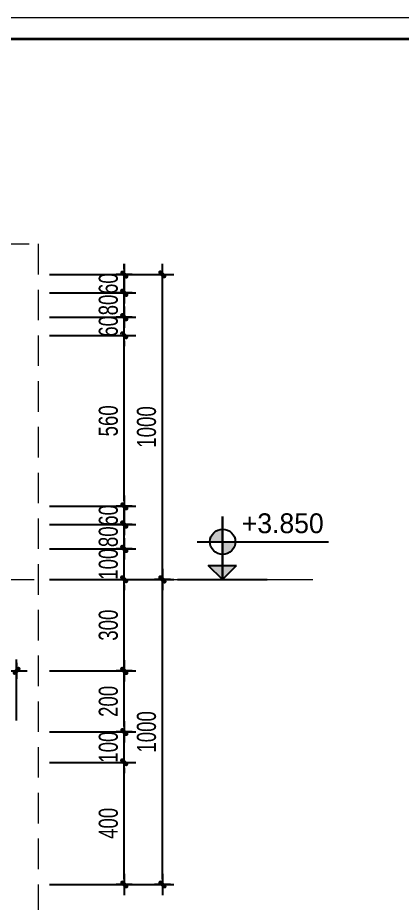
# Model space of a CAD drawing. Header units: inches. Extents: x 88947 to 296847, y 35049 to 161062.
# Drawn here: x 215773 to 217033, y 74058 to 76963 of the extents above; entities that cross this region are included whole.
import ezdxf

# ---------------------------------------------------------------- set-up
doc = ezdxf.new("R2010")
doc.units = ezdxf.units.IN
doc.header["$MEASUREMENT"] = 0
doc.header["$PDMODE"] = 1
for name, pattern in [('ACAD_ISO03W100', [30, 12, -18]), ('CENTER', [50.8, 31.75, -6.35, 6.35, -6.35]), ('DASHED', [0.75, 0.5, -0.25])]:
    doc.linetypes.add(name, pattern=pattern)
for name, color, linetype, lineweight in [('A-Dims', 145, 'Continuous', 25), ('A-Text', 30, 'Continuous', 9), ('A-Wall', 2, 'Continuous', 35), ('DIM', 7, 'Continuous', 25), ('KHUNG 2', 144, 'Continuous', 18), ('TRUC', 252, 'ACAD_ISO03W100', 13)]:
    doc.layers.add(name, color=color, linetype=linetype, lineweight=lineweight)
doc.styles.add('FRANKO', font='VFRANKO.TTF')
doc.styles.add('TEXT', font='VHELVCN.TTF')
doc.styles.add('VNI-HELVE-CONDENSE', font='VNARIAL.TTF', dxfattribs={"width": 0.7})
doc.dimstyles.new('TAS-50', dxfattribs={"dimscale": 25, "dimtxt": 2.5, "dimasz": 0.7, "dimexe": 1.5, "dimexo": 1.5, "dimgap": 0.8, "dimtad": 1, "dimdec": 0, "dimzin": 3, "dimdsep": 46, "dimtxsty": 'VNI-HELVE-CONDENSE', "dimblk": 'TICK', "dimcen": 2.5, "dimclrt": 71, "dimazin": 2, "dimtfac": 0.75, "dimtdec": 0, "dimtix": 1, "dimtmove": 2, "dimatfit": 2, "dimldrblk": 'TICK123', "dimfxl": 1.5, "dimtolj": 1, "dimtzin": 0, "dimarcsym": 0})

# ---------------------------------------------------------------- blocks, each defined once
blk = doc.blocks.new('khung ten')
at = {"layer": 'A-Wall', "ltscale": 0.7}
blk.add_lwpolyline([(267204.1, -219099.4), (305804.1, -219099.4), (305804.1, -190799.4), (267204.1, -190799.4)], close=True, dxfattribs=at)
at = {"layer": 'KHUNG 2', "ltscale": 0.7}
blk.add_lwpolyline([(267004.1, -219299.4), (306004.1, -219299.4), (306004.1, -190599.4), (267004.1, -190599.4)], close=True, dxfattribs=at)
blk = doc.blocks.new('TICK')
at = {"layer": 'A-Dims', "color": 1}
for p, q in [((-2, 0), (2, 0)), ((0, 1.5), (0, -1.5))]:
    blk.add_line(p, q, dxfattribs=at)
at = {"layer": 'A-Dims', "color": 1, "const_width": 0.788}
blk.add_lwpolyline([(-0.33, -0.35), (0.38, 0.38)], dxfattribs=at)
at = {"layer": 'A-Dims', "color": 1, "const_width": 0.394}
for points in [[(0.24, 0.52, -0.414214), (0.52, 0.52, -1)], [(0.52, 0.52, -0.414214), (0.52, 0.24, -1)], [(-0.47, -0.21, 0.414214), (-0.47, -0.49, 1)], [(-0.47, -0.49, 0.414214), (-0.19, -0.49, 1)]]:
    blk.add_lwpolyline(points, format="xyb", dxfattribs=at)
blk = doc.blocks.new('*D1441')
at = {"layer": 'Defpoints', "color": 0}
for p in [(215840.1, 74520.5), (216122.2, 74520.5), (215840.1, 74120.5)]:
    blk.add_point(p, dxfattribs=at)
at = {"layer": 'DIM', "color": 0, "lineweight": -2}
for p, q in [((215877.6, 74520.5), (216159.7, 74520.5)), ((216122.2, 74138), (216122.2, 74503)), ((215877.6, 74120.5), (216159.7, 74120.5))]:
    blk.add_line(p, q, dxfattribs=at)
at = {"layer": 'DIM', "color": 0, "lineweight": -2, "xscale": 17.5, "yscale": 17.5, "zscale": 17.5}
for p, rotation in [((216122.2, 74520.5), 90), ((216122.2, 74120.5), 270)]:
    blk.add_blockref('TICK', p, dxfattribs=dict(at, rotation=rotation))
at = {"layer": 'DIM', "color": 71, "insert": (216070.3, 74320.5), "char_height": 62.5, "attachment_point": 5, "rotation": 90, "style": 'VNI-HELVE-CONDENSE'}
blk.add_mtext('\\A1;400', dxfattribs=at)
blk = doc.blocks.new('TICK123')
at = {"layer": 'A-Dims', "color": 1}
blk.add_lwpolyline([(0.05, 0, 0, 0.84, 0), (-2.11, 0, 8.4, 8.4, 0)], format="xyseb", dxfattribs=at)
blk = doc.blocks.new('*D1442')
at = {"layer": 'Defpoints', "color": 0}
for p in [(215840.1, 75120.5), (216122.2, 75120.5), (215840.1, 74820.5)]:
    blk.add_point(p, dxfattribs=at)
at = {"layer": 'DIM', "color": 0, "lineweight": -2}
for p, q in [((215877.6, 75120.5), (216159.7, 75120.5)), ((216122.2, 74838), (216122.2, 75103)), ((215877.6, 74820.5), (216159.7, 74820.5))]:
    blk.add_line(p, q, dxfattribs=at)
at = {"layer": 'DIM', "color": 0, "lineweight": -2, "xscale": 17.5, "yscale": 17.5, "zscale": 17.5}
for p, rotation in [((216122.2, 75120.5), 90), ((216122.2, 74820.5), 270)]:
    blk.add_blockref('TICK', p, dxfattribs=dict(at, rotation=rotation))
at = {"layer": 'DIM', "color": 71, "insert": (216070.2, 74970.5), "char_height": 62.5, "attachment_point": 5, "rotation": 90, "style": 'VNI-HELVE-CONDENSE'}
blk.add_mtext('\\A1;300', dxfattribs=at)
blk = doc.blocks.new('*D1443')
at = {"layer": 'Defpoints', "color": 0}
for p in [(215840.1, 75220.5), (216122.2, 75220.5), (215840.1, 75120.5)]:
    blk.add_point(p, dxfattribs=at)
at = {"layer": 'DIM', "color": 0, "lineweight": -2}
for p, q in [((216122.2, 75238), (216122.2, 75255.5)), ((215877.6, 75220.5), (216159.7, 75220.5)), ((216122.2, 75120.5), (216122.2, 75220.5)), ((215877.6, 75120.5), (216159.7, 75120.5)), ((216122.2, 75103), (216122.2, 75085.5))]:
    blk.add_line(p, q, dxfattribs=at)
at = {"layer": 'DIM', "color": 0, "lineweight": -2, "xscale": 17.5, "yscale": 17.5, "zscale": 17.5}
for p, rotation in [((216122.2, 75220.5), 270), ((216122.2, 75120.5), 90)]:
    blk.add_blockref('TICK', p, dxfattribs=dict(at, rotation=rotation))
at = {"layer": 'DIM', "color": 71, "insert": (216070.3, 75170.5), "char_height": 62.5, "attachment_point": 5, "rotation": 90, "style": 'VNI-HELVE-CONDENSE'}
blk.add_mtext('\\A1;100', dxfattribs=at)
blk = doc.blocks.new('*D1444')
at = {"layer": 'Defpoints', "color": 0}
for p in [(215840.1, 75300.5), (216122.2, 75300.5), (215840.1, 75220.5)]:
    blk.add_point(p, dxfattribs=at)
at = {"layer": 'DIM', "color": 0, "lineweight": -2}
for p, q in [((216122.2, 75318), (216122.2, 75335.5)), ((215877.6, 75300.5), (216159.7, 75300.5)), ((216122.2, 75220.5), (216122.2, 75300.5)), ((215877.6, 75220.5), (216159.7, 75220.5)), ((216122.2, 75203), (216122.2, 75185.5))]:
    blk.add_line(p, q, dxfattribs=at)
at = {"layer": 'DIM', "color": 0, "lineweight": -2, "xscale": 17.5, "yscale": 17.5, "zscale": 17.5}
for p, rotation in [((216122.2, 75300.5), 270), ((216122.2, 75220.5), 90)]:
    blk.add_blockref('TICK', p, dxfattribs=dict(at, rotation=rotation))
at = {"layer": 'DIM', "color": 71, "insert": (216070.3, 75260.5), "char_height": 62.5, "attachment_point": 5, "rotation": 90, "style": 'VNI-HELVE-CONDENSE'}
blk.add_mtext('\\A1;80', dxfattribs=at)
blk = doc.blocks.new('*D1445')
at = {"layer": 'Defpoints', "color": 0}
for p in [(215840.1, 75360.5), (216122.2, 75360.5), (215840.1, 75300.5)]:
    blk.add_point(p, dxfattribs=at)
at = {"layer": 'DIM', "color": 0, "lineweight": -2}
for p, q in [((216122.2, 75378), (216122.2, 75395.5)), ((215877.6, 75360.5), (216159.7, 75360.5)), ((216122.2, 75300.5), (216122.2, 75360.5)), ((215877.6, 75300.5), (216159.7, 75300.5)), ((216122.2, 75283), (216122.2, 75265.5))]:
    blk.add_line(p, q, dxfattribs=at)
at = {"layer": 'DIM', "color": 0, "lineweight": -2, "xscale": 17.5, "yscale": 17.5, "zscale": 17.5}
for p, rotation in [((216122.2, 75360.5), 270), ((216122.2, 75300.5), 90)]:
    blk.add_blockref('TICK', p, dxfattribs=dict(at, rotation=rotation))
at = {"layer": 'DIM', "color": 71, "insert": (216070.3, 75330.5), "char_height": 62.5, "attachment_point": 5, "rotation": 90, "style": 'VNI-HELVE-CONDENSE'}
blk.add_mtext('\\A1;60', dxfattribs=at)
blk = doc.blocks.new('*D1446')
at = {"layer": 'Defpoints', "color": 0}
for p in [(215840.1, 75920.5), (216122.2, 75920.5), (215840.1, 75360.5)]:
    blk.add_point(p, dxfattribs=at)
at = {"layer": 'DIM', "color": 0, "lineweight": -2}
for p, q in [((215877.6, 75920.5), (216159.7, 75920.5)), ((216122.2, 75378), (216122.2, 75903)), ((215877.6, 75360.5), (216159.7, 75360.5))]:
    blk.add_line(p, q, dxfattribs=at)
at = {"layer": 'DIM', "color": 0, "lineweight": -2, "xscale": 17.5, "yscale": 17.5, "zscale": 17.5}
for p, rotation in [((216122.2, 75920.5), 90), ((216122.2, 75360.5), 270)]:
    blk.add_blockref('TICK', p, dxfattribs=dict(at, rotation=rotation))
at = {"layer": 'DIM', "color": 71, "insert": (216070.3, 75640.5), "char_height": 62.5, "attachment_point": 5, "rotation": 90, "style": 'VNI-HELVE-CONDENSE'}
blk.add_mtext('\\A1;560', dxfattribs=at)
blk = doc.blocks.new('*D1447')
at = {"layer": 'Defpoints', "color": 0}
for p in [(215840.1, 75980.5), (216122.2, 75980.5), (215840.1, 75920.5)]:
    blk.add_point(p, dxfattribs=at)
at = {"layer": 'DIM', "color": 0, "lineweight": -2}
for p, q in [((216122.2, 75998), (216122.2, 76015.5)), ((215877.6, 75980.5), (216159.7, 75980.5)), ((216122.2, 75920.5), (216122.2, 75980.5)), ((215877.6, 75920.5), (216159.7, 75920.5)), ((216122.2, 75903), (216122.2, 75885.5))]:
    blk.add_line(p, q, dxfattribs=at)
at = {"layer": 'DIM', "color": 0, "lineweight": -2, "xscale": 17.5, "yscale": 17.5, "zscale": 17.5}
for p, rotation in [((216122.2, 75980.5), 270), ((216122.2, 75920.5), 90)]:
    blk.add_blockref('TICK', p, dxfattribs=dict(at, rotation=rotation))
at = {"layer": 'DIM', "color": 71, "insert": (216070.3, 75950.5), "char_height": 62.5, "attachment_point": 5, "rotation": 90, "style": 'VNI-HELVE-CONDENSE'}
blk.add_mtext('\\A1;60', dxfattribs=at)
blk = doc.blocks.new('*D1448')
at = {"layer": 'Defpoints', "color": 0}
for p in [(215840.1, 76060.5), (216122.2, 76060.5), (215840.1, 75980.5)]:
    blk.add_point(p, dxfattribs=at)
at = {"layer": 'DIM', "color": 0, "lineweight": -2}
for p, q in [((216122.2, 76078), (216122.2, 76095.5)), ((215877.6, 76060.5), (216159.7, 76060.5)), ((216122.2, 75980.5), (216122.2, 76060.5)), ((215877.6, 75980.5), (216159.7, 75980.5)), ((216122.2, 75963), (216122.2, 75945.5))]:
    blk.add_line(p, q, dxfattribs=at)
at = {"layer": 'DIM', "color": 0, "lineweight": -2, "xscale": 17.5, "yscale": 17.5, "zscale": 17.5}
for p, rotation in [((216122.2, 76060.5), 270), ((216122.2, 75980.5), 90)]:
    blk.add_blockref('TICK', p, dxfattribs=dict(at, rotation=rotation))
at = {"layer": 'DIM', "color": 71, "insert": (216070.3, 76020.5), "char_height": 62.5, "attachment_point": 5, "rotation": 90, "style": 'VNI-HELVE-CONDENSE'}
blk.add_mtext('\\A1;80', dxfattribs=at)
blk = doc.blocks.new('*D1449')
at = {"layer": 'Defpoints', "color": 0}
for p in [(215840.1, 76120.5), (216122.2, 76120.5), (215840.1, 76060.5)]:
    blk.add_point(p, dxfattribs=at)
at = {"layer": 'DIM', "color": 0, "lineweight": -2}
for p, q in [((216122.2, 76138), (216122.2, 76155.5)), ((215877.6, 76120.5), (216159.7, 76120.5)), ((216122.2, 76060.5), (216122.2, 76120.5)), ((215877.6, 76060.5), (216159.7, 76060.5)), ((216122.2, 76043), (216122.2, 76025.5))]:
    blk.add_line(p, q, dxfattribs=at)
at = {"layer": 'DIM', "color": 0, "lineweight": -2, "xscale": 17.5, "yscale": 17.5, "zscale": 17.5}
for p, rotation in [((216122.2, 76120.5), 270), ((216122.2, 76060.5), 90)]:
    blk.add_blockref('TICK', p, dxfattribs=dict(at, rotation=rotation))
at = {"layer": 'DIM', "color": 71, "insert": (216070.3, 76090.5), "char_height": 62.5, "attachment_point": 5, "rotation": 90, "style": 'VNI-HELVE-CONDENSE'}
blk.add_mtext('\\A1;60', dxfattribs=at)
blk = doc.blocks.new('*D1450')
at = {"layer": 'Defpoints', "color": 0}
for p in [(215840.1, 76120.5), (216247.2, 76120.5), (215840.1, 75120.5)]:
    blk.add_point(p, dxfattribs=at)
at = {"layer": 'DIM', "color": 0, "lineweight": -2}
for p, q in [((215877.6, 76120.5), (216284.7, 76120.5)), ((216247.2, 75138), (216247.2, 76103)), ((215877.6, 75120.5), (216284.7, 75120.5))]:
    blk.add_line(p, q, dxfattribs=at)
at = {"layer": 'DIM', "color": 0, "lineweight": -2, "xscale": 17.5, "yscale": 17.5, "zscale": 17.5}
for p, rotation in [((216247.2, 76120.5), 90), ((216247.2, 75120.5), 270)]:
    blk.add_blockref('TICK', p, dxfattribs=dict(at, rotation=rotation))
at = {"layer": 'DIM', "color": 71, "insert": (216195.3, 75620.5), "char_height": 62.5, "attachment_point": 5, "rotation": 90, "style": 'VNI-HELVE-CONDENSE'}
blk.add_mtext('\\A1;1000', dxfattribs=at)
blk = doc.blocks.new('A$C688775B1')
h = blk.add_hatch(color=256)
h.paths.add_polyline_path([(332.2, 278.2), (332.2, 371.7, 0.414214), (238.7, 278.2)])
h.paths.add_polyline_path([(332.2, 278.2), (332.2, 184.7, 0.414214), (425.7, 278.2)])
h = blk.add_hatch(color=256)
h.paths.add_polyline_path([(433.6, 103.9), (329.8, 103.9), (329.8, 0)])
h.paths.add_polyline_path([(329.8, 103.9), (225.9, 103.9), (329.8, 0)])
for p, q in [((332.2, 465.2), (329.8, 0)), ((329.8, 0), (332.2, 465.2)), ((145.2, 278.2), (1113.8, 278.2)), ((329.8, 0), (225.9, 103.9)), ((225.9, 103.9), (433.6, 103.9)), ((329.8, 0), (433.6, 103.9)), ((0, 0), (659.5, 0))]:
    blk.add_line(p, q)
blk.add_circle((332.2, 278.2), 93.5)
at = {"style": 'TEXT'}
blk.add_attdef('CAO ÑOÄ', (473.8, 342), '', height=170, dxfattribs=at)
blk = doc.blocks.new('*D2862')
at = {"layer": 'Defpoints', "color": 0}
for p in [(215769.1, 74820.5), (215469.1, 74620.5), (215769.1, 74620.5)]:
    blk.add_point(p, dxfattribs=at)
at = {"layer": 'DIM', "color": 0, "lineweight": -2}
for p, q in [((215469.1, 74658), (215469.1, 74858)), ((215769.1, 74658), (215769.1, 74858)), ((215486.6, 74820.5), (215751.6, 74820.5))]:
    blk.add_line(p, q, dxfattribs=at)
at = {"layer": 'DIM', "color": 0, "lineweight": -2, "xscale": 17.5, "yscale": 17.5, "zscale": 17.5, "rotation": 180}
blk.add_blockref('TICK', (215469.1, 74820.5), dxfattribs=at)
at = {"layer": 'DIM', "color": 0, "lineweight": -2, "xscale": 17.5, "yscale": 17.5, "zscale": 17.5}
blk.add_blockref('TICK', (215769.1, 74820.5), dxfattribs=at)
at = {"layer": 'DIM', "color": 71, "insert": (215619.1, 74872.4), "char_height": 62.5, "attachment_point": 5, "style": 'VNI-HELVE-CONDENSE'}
blk.add_mtext('\\A1;300', dxfattribs=at)
blk = doc.blocks.new('*D1847')
at = {"layer": 'Defpoints', "color": 0}
for p in [(215840.1, 74620.5), (216122.2, 74620.5), (215840.1, 74520.5)]:
    blk.add_point(p, dxfattribs=at)
at = {"layer": 'DIM', "color": 0, "lineweight": -2}
for p, q in [((216122.2, 74638), (216122.2, 74655.5)), ((215877.6, 74620.5), (216159.7, 74620.5)), ((216122.2, 74520.5), (216122.2, 74620.5)), ((215877.6, 74520.5), (216159.7, 74520.5)), ((216122.2, 74503), (216122.2, 74485.5))]:
    blk.add_line(p, q, dxfattribs=at)
at = {"layer": 'DIM', "color": 0, "lineweight": -2, "xscale": 17.5, "yscale": 17.5, "zscale": 17.5}
for p, rotation in [((216122.2, 74620.5), 270), ((216122.2, 74520.5), 90)]:
    blk.add_blockref('TICK', p, dxfattribs=dict(at, rotation=rotation))
at = {"layer": 'DIM', "color": 71, "insert": (216070.3, 74570.5), "char_height": 62.5, "attachment_point": 5, "rotation": 90, "style": 'VNI-HELVE-CONDENSE'}
blk.add_mtext('\\A1;100', dxfattribs=at)
blk = doc.blocks.new('*D1848')
at = {"layer": 'Defpoints', "color": 0}
for p in [(215840.1, 74820.5), (216122.2, 74820.5), (215840.1, 74620.5)]:
    blk.add_point(p, dxfattribs=at)
at = {"layer": 'DIM', "color": 0, "lineweight": -2}
for p, q in [((215877.6, 74820.5), (216159.7, 74820.5)), ((216122.2, 74638), (216122.2, 74803)), ((215877.6, 74620.5), (216159.7, 74620.5))]:
    blk.add_line(p, q, dxfattribs=at)
at = {"layer": 'DIM', "color": 0, "lineweight": -2, "xscale": 17.5, "yscale": 17.5, "zscale": 17.5}
for p, rotation in [((216122.2, 74820.5), 90), ((216122.2, 74620.5), 270)]:
    blk.add_blockref('TICK', p, dxfattribs=dict(at, rotation=rotation))
at = {"layer": 'DIM', "color": 71, "insert": (216070.3, 74720.5), "char_height": 62.5, "attachment_point": 5, "rotation": 90, "style": 'VNI-HELVE-CONDENSE'}
blk.add_mtext('\\A1;200', dxfattribs=at)
blk = doc.blocks.new('*D1849')
at = {"layer": 'Defpoints', "color": 0}
for p in [(215965.1, 75120.5), (216247.2, 75120.5), (215965.1, 74120.5)]:
    blk.add_point(p, dxfattribs=at)
at = {"layer": 'DIM', "color": 0, "lineweight": -2}
for p, q in [((216002.6, 75120.5), (216284.7, 75120.5)), ((216247.2, 74138), (216247.2, 75103)), ((216002.6, 74120.5), (216284.7, 74120.5))]:
    blk.add_line(p, q, dxfattribs=at)
at = {"layer": 'DIM', "color": 0, "lineweight": -2, "xscale": 17.5, "yscale": 17.5, "zscale": 17.5}
for p, rotation in [((216247.2, 75120.5), 90), ((216247.2, 74120.5), 270)]:
    blk.add_blockref('TICK', p, dxfattribs=dict(at, rotation=rotation))
at = {"layer": 'DIM', "color": 71, "insert": (216195.3, 74620.5), "char_height": 62.5, "attachment_point": 5, "rotation": 90, "style": 'VNI-HELVE-CONDENSE'}
blk.add_mtext('\\A1;1000', dxfattribs=at)

msp = doc.modelspace()

# ---------------------------------------------------------------- linework, layer by layer
at = {"layer": 'KHUNG 2', "linetype": 'DASHED', "ltscale": 200}
msp.add_lwpolyline([(213610.8, 76220.5), (215840.1, 76220.5), (215840.1, 74031.4), (213610.8, 74031.4)], close=True, dxfattribs=at)
at = {"layer": 'TRUC', "linetype": 'CENTER', "ltscale": 10}
msp.add_lwpolyline([(213477.4, 75120.5), (216739.6, 75120.5)], dxfattribs=at)

# ---------------------------------------------------------------- block references
at = {"layer": 'A-Text', "xscale": 0.3535714285681024, "yscale": 0.3535714286845177, "zscale": 0.3535714286832132}
msp.add_blockref('khung ten', (114049.4, 144353.1), dxfattribs=at)
at = {"layer": 'DIM'}
ref = msp.add_blockref('A$C688775B1', (216297.2, 75120.5), dxfattribs=dict(at, xscale=0.4437869822431821, yscale=0.4437869822431821, zscale=0.4437869822485207))
ref.add_attrib('CAO ÑOÄ', '+3.850', (216507.4, 75272.2), dxfattribs={"layer": '0', "height": 65, "style": 'FRANKO'})

# ---------------------------------------------------------------- dimensions: what is measured, and where the dimension line sits
for base, p1, p2, picture, middle in [((216122.2, 76120.5), (215840.1, 76060.5), (215840.1, 76120.5), '*D1449', (216070.3, 76090.5)), ((216247.2, 76120.5), (215840.1, 75120.5), (215840.1, 76120.5), '*D1450', (216195.3, 75620.5)), ((216122.2, 76060.5), (215840.1, 75980.5), (215840.1, 76060.5), '*D1448', (216070.3, 76020.5)), ((216122.2, 75980.5), (215840.1, 75920.5), (215840.1, 75980.5), '*D1447', (216070.3, 75950.5)), ((216122.2, 75920.5), (215840.1, 75360.5), (215840.1, 75920.5), '*D1446', (216070.3, 75640.5)), ((216122.2, 75360.5), (215840.1, 75300.5), (215840.1, 75360.5), '*D1445', (216070.3, 75330.5)), ((216122.2, 75300.5), (215840.1, 75220.5), (215840.1, 75300.5), '*D1444', (216070.3, 75260.5)), ((216122.2, 75220.5), (215840.1, 75120.5), (215840.1, 75220.5), '*D1443', (216070.3, 75170.5)), ((216122.2, 75120.5), (215840.1, 74820.5), (215840.1, 75120.5), '*D1442', (216070.2, 74970.5)), ((216247.2, 75120.5), (215965.1, 74120.5), (215965.1, 75120.5), '*D1849', (216195.3, 74620.5)), ((216122.2, 74820.5), (215840.1, 74620.5), (215840.1, 74820.5), '*D1848', (216070.3, 74720.5)), ((216122.2, 74620.5), (215840.1, 74520.5), (215840.1, 74620.5), '*D1847', (216070.3, 74570.5)), ((216122.2, 74520.5), (215840.1, 74120.5), (215840.1, 74520.5), '*D1441', (216070.3, 74320.5))]:
    dim = msp.add_linear_dim(base=base, p1=p1, p2=p2, angle=90, dimstyle='TAS-50', dxfattribs=at)
    dim.commit()
    dim.dimension.update_dxf_attribs({"geometry": picture, "text_midpoint": middle})
dim = msp.add_linear_dim(base=(215769.1, 74820.5), p1=(215469.1, 74620.5), p2=(215769.1, 74620.5), dimstyle='TAS-50', dxfattribs=at)
dim.commit()
dim.dimension.update_dxf_attribs({"geometry": '*D2862', "text_midpoint": (215619.1, 74872.4)})

doc.saveas('drawing.dxf')
